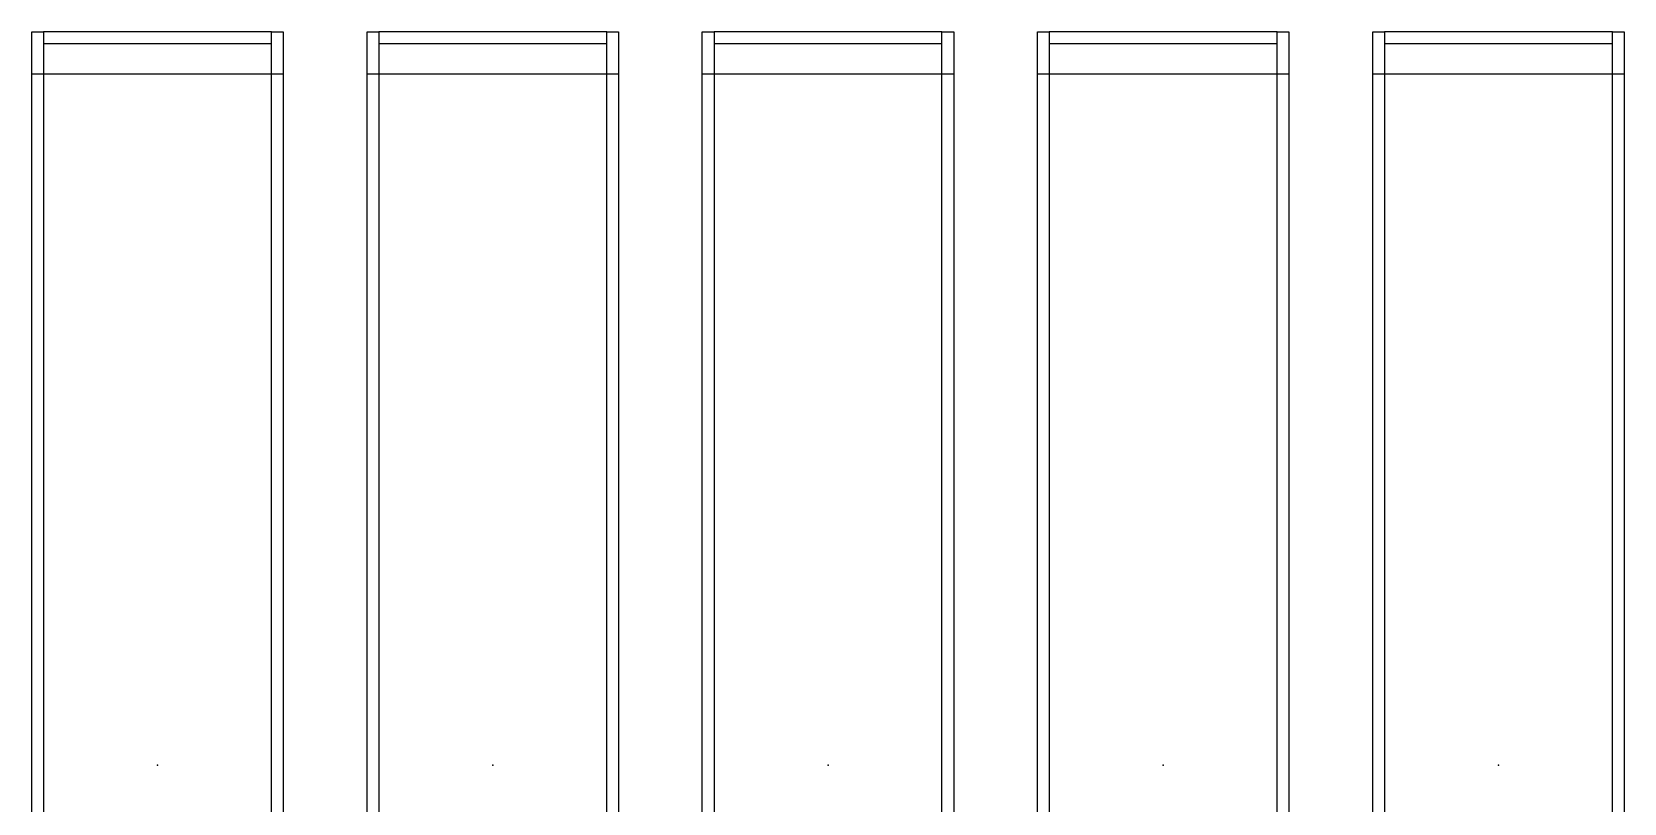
# Model space of a CAD drawing. Header units: millimetres. Extents: x -962357 to -591933, y -35273 to 59420.
# Drawn here: x -692722 to -690822, y 6525 to 7445 of the extents above; entities that cross this region are included whole.
import ezdxf

# ---------------------------------------------------------------- set-up
doc = ezdxf.new("R2010")
doc.units = ezdxf.units.MM
doc.layers.add('A11_ALU.SOLID SHEET', color=2, linetype='Continuous')

# ---------------------------------------------------------------- blocks, each defined once
blk = doc.blocks.new('*U615')
for p, q in [((825, 10350), (825, 10050)), ((825, 9950), (825, 9650)), ((825, 9550), (825, 9250)), ((825, 9150), (825, 8850)), ((825, 8750), (825, 8450))]:
    blk.add_line(p, q)
for p in [(0, 10200), (0, 9800), (0, 9400), (0, 9000), (0, 8600)]:
    blk.add_point(p)
at = {"layer": 'A11_ALU.SOLID SHEET', "color": 0}
for points in [[(-875, 10350), (875, 10350), (875, 10336), (-875, 10336)], [(875, 10336), (861, 10336), (861, 10064), (875, 10064)], [(-875, 10064), (875, 10064), (875, 10050), (-875, 10050)], [(-875, 9950), (875, 9950), (875, 9936), (-875, 9936)], [(875, 9936), (861, 9936), (861, 9664), (875, 9664)], [(-875, 9664), (875, 9664), (875, 9650), (-875, 9650)], [(-875, 9550), (875, 9550), (875, 9536), (-875, 9536)], [(875, 9536), (861, 9536), (861, 9264), (875, 9264)], [(-875, 9264), (875, 9264), (875, 9250), (-875, 9250)], [(-875, 9150), (875, 9150), (875, 9136), (-875, 9136)], [(875, 9136), (861, 9136), (861, 8864), (875, 8864)], [(-875, 8864), (875, 8864), (875, 8850), (-875, 8850)], [(-875, 8750), (875, 8750), (875, 8736), (-875, 8736)], [(875, 8736), (861, 8736), (861, 8464), (875, 8464)], [(-875, 8464), (875, 8464), (875, 8450), (-875, 8450)]]:
    blk.add_lwpolyline(points, close=True, dxfattribs=at)
blk = doc.blocks.new('*U856')
at = {"layer": 'A11_ALU.SOLID SHEET', "color": 0, "linetype": 'ByBlock', "rotation": 90}
blk.add_blockref('*U615', (62308.5, 2990), dxfattribs=at)

msp = doc.modelspace()

# ---------------------------------------------------------------- block references
at = {"layer": 'A11_ALU.SOLID SHEET', "color": 2}
msp.add_blockref('*U856', (-744680, 3580), dxfattribs=at)

doc.saveas('drawing.dxf')
